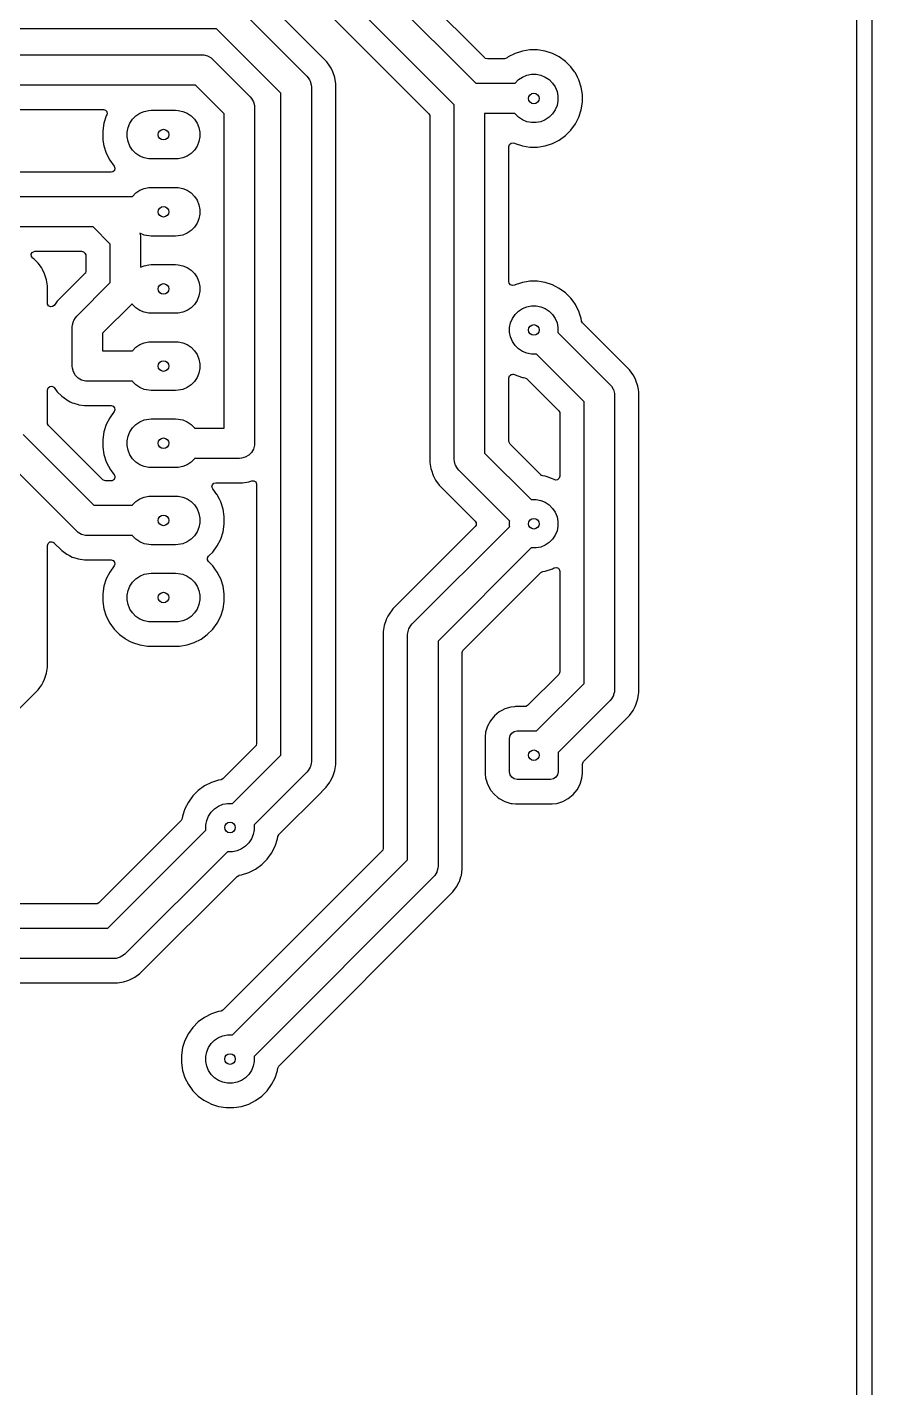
# Model space of a CAD drawing. Extents: x 20 to 124, y -124 to -20.
# Drawn here: x 96.2 to 124, y -88.62 to -43.83 of the extents above; entities that cross this region are included whole.
import ezdxf

# ---------------------------------------------------------------- set-up
doc = ezdxf.new("R2010")
doc.units = 0
doc.layers.add('BLACK', color=7, linetype='CONTINUOUS')
doc.layers.add('WHITE', color=7, linetype='CONTINUOUS')

msp = doc.modelspace()

# ---------------------------------------------------------------- linework, layer by layer
at = {"layer": 'BLACK', "linetype": 'CONTINUOUS'}
for p, q in [((123.4995, -20.6245), (123.4995, -123.3755)), ((111.258665, -44.840681), (100.466921, -34.048936)), ((99.973253, -34.687347), (110.963407, -45.6775)), ((110.2563, -46.384606), (99.412594, -35.5409)), ((99.117334, -36.377719), (109.419481, -46.679865)), ((105.897192, -44.802708), (103.484821, -42.390336)), ((102.991153, -43.028747), (105.406653, -45.444247)), ((102.430494, -43.8823), (80.475, -43.8823)), ((104.5531, -46.004906), (102.430494, -43.8823)), ((88.4337, -44.7388), (101.9461, -44.7388)), ((101.9461, -44.7388), (102.011348, -44.743077)), ((102.011348, -44.743077), (102.011363, -44.743077)), ((102.011363, -44.743077), (102.137442, -44.77686)), ((102.137442, -44.77686), (102.250481, -44.842123)), ((112.260616, -44.69426), (112.036154, -44.80863)), ((112.500214, -44.61641), (112.260616, -44.69426)), ((112.624626, -44.596705), (112.500214, -44.61641)), ((112.749038, -44.577), (112.624626, -44.596705)), ((113.000962, -44.577), (112.749038, -44.577)), ((113.249785, -44.61641), (113.000962, -44.577)), ((113.489383, -44.69426), (113.249785, -44.61641)), ((113.643747, -44.772913), (113.489383, -44.69426)), ((113.713845, -44.80863), (113.643747, -44.772913)), ((102.250481, -44.842123), (102.250496, -44.842138)), ((102.250496, -44.842138), (102.299653, -44.885247)), ((102.299653, -44.885247), (103.540253, -46.125846)), ((105.897223, -44.802737), (105.897192, -44.802708)), ((106.045062, -44.950576), (105.897223, -44.802737)), ((106.045063, -44.950578), (106.045062, -44.950576)), ((106.045066, -44.950581), (106.045063, -44.950578)), ((106.06426, -44.977), (106.045066, -44.950581)), ((106.165387, -45.116189), (106.06426, -44.977)), ((106.20072, -45.185534), (106.165387, -45.116189)), ((106.258321, -45.298583), (106.20072, -45.185534)), ((111.279307, -44.857315), (111.258665, -44.840681)), ((111.346346, -44.877), (111.279307, -44.857315)), ((111.901762, -44.877), (111.346346, -44.877)), ((111.908842, -44.876798), (111.901762, -44.877)), ((111.974646, -44.853318), (111.908842, -44.876798)), ((111.997801, -44.836495), (111.974646, -44.853318)), ((112.036154, -44.80863), (111.997801, -44.836495)), ((113.713847, -44.808631), (113.713845, -44.80863)), ((113.713848, -44.808632), (113.713847, -44.808631)), ((113.917649, -44.956701), (113.713848, -44.808632)), ((113.917654, -44.956705), (113.917649, -44.956701)), ((114.095794, -45.134845), (113.917654, -44.956705)), ((114.095798, -45.13485), (114.095794, -45.134845)), ((114.214755, -45.298581), (114.095798, -45.13485)), ((105.406653, -45.444247), (105.449761, -45.493403)), ((105.449761, -45.493403), (105.449777, -45.493419)), ((105.449777, -45.493419), (105.490019, -45.563121)), ((105.490019, -45.563121), (105.51504, -45.606458)), ((105.51504, -45.606458), (105.548823, -45.732537)), ((106.321576, -45.493261), (106.258321, -45.298583)), ((106.321576, -45.493262), (106.321576, -45.493261)), ((106.321577, -45.493266), (106.321576, -45.493262)), ((106.3536, -45.695448), (106.321577, -45.493266)), ((110.963407, -45.6775), (112.251571, -45.6775)), ((112.251571, -45.6775), (112.256592, -45.669985)), ((112.256592, -45.669985), (112.367485, -45.559092)), ((112.367485, -45.559092), (112.497883, -45.471963)), ((112.497883, -45.471963), (112.642772, -45.411948)), ((112.642772, -45.411948), (112.796586, -45.381352)), ((112.796586, -45.381352), (112.953414, -45.381352)), ((112.953414, -45.381352), (113.107228, -45.411948)), ((113.107228, -45.411948), (113.252117, -45.471963)), ((113.252117, -45.471963), (113.382515, -45.559092)), ((113.382515, -45.559092), (113.493408, -45.669985)), ((113.493408, -45.669985), (113.580537, -45.800383)), ((114.24387, -45.338655), (114.214755, -45.298581)), ((114.316747, -45.481684), (114.24387, -45.338655)), ((114.358239, -45.563116), (114.316747, -45.481684)), ((114.358239, -45.563118), (114.358239, -45.563116)), ((114.358241, -45.563121), (114.358239, -45.563118)), ((114.43609, -45.802715), (114.358241, -45.563121)), ((101.738994, -45.7388), (88.640807, -45.7388)), ((102.6867, -46.686506), (101.738994, -45.7388)), ((103.540253, -46.125846), (103.583368, -46.17501)), ((104.5531, -67.792293), (104.5531, -46.004906)), ((105.548823, -45.732537), (105.548823, -45.732552)), ((105.548823, -45.732552), (105.5531, -45.7978)), ((105.5531, -45.7978), (105.5531, -67.9994)), ((106.3536, -67.897048), (106.3536, -45.695448)), ((113.580537, -45.800383), (113.640552, -45.945272)), ((113.640552, -45.945272), (113.671148, -46.099086)), ((113.671148, -46.099086), (113.671148, -46.255914)), ((114.4755, -46.051538), (114.43609, -45.802715)), ((114.4755, -46.303462), (114.4755, -46.051538)), ((95.179995, -46.5393), (98.708356, -46.5393)), ((98.708356, -46.5393), (98.775395, -46.558985)), ((98.775395, -46.558985), (98.82115, -46.611789)), ((100.052772, -46.601948), (100.206586, -46.571352)), ((100.206586, -46.571352), (100.285, -46.5675)), ((100.285, -46.5675), (101.085, -46.5675)), ((101.085, -46.5675), (101.163414, -46.571352)), ((101.163414, -46.571352), (101.317228, -46.601948)), ((103.583368, -46.17501), (103.583377, -46.175019)), ((103.583377, -46.175019), (103.64864, -46.288058)), ((103.64864, -46.288058), (103.682423, -46.414137)), ((103.682423, -46.414137), (103.682423, -46.414152)), ((103.682423, -46.414152), (103.6867, -46.4794)), ((103.6867, -46.4794), (103.6867, -57.5275)), ((110.2563, -58.0588), (110.2563, -46.384606)), ((113.580537, -46.554617), (113.493408, -46.685015)), ((113.640552, -46.409728), (113.580537, -46.554617)), ((113.671148, -46.255914), (113.640552, -46.409728)), ((114.358241, -46.791879), (114.43609, -46.552285)), ((114.43609, -46.552285), (114.4755, -46.303462)), ((98.72391, -46.992715), (98.6845, -47.241538)), ((98.801761, -46.753113), (98.72391, -46.992714)), ((98.72391, -46.992714), (98.72391, -46.992715)), ((98.818841, -46.719594), (98.801761, -46.753113)), ((98.831094, -46.680947), (98.818841, -46.719594)), ((98.82115, -46.611789), (98.831094, -46.680947)), ((99.519448, -47.135272), (99.579463, -46.990383)), ((99.579463, -46.990383), (99.666592, -46.859985)), ((99.666592, -46.859985), (99.777485, -46.749092)), ((99.777485, -46.749092), (99.907883, -46.661963)), ((99.907883, -46.661963), (100.052772, -46.601948)), ((101.317228, -46.601948), (101.462117, -46.661963)), ((101.462117, -46.661963), (101.592515, -46.749092)), ((101.592515, -46.749092), (101.703408, -46.859985)), ((101.703408, -46.859985), (101.790537, -46.990383)), ((101.790537, -46.990383), (101.850552, -47.135272)), ((102.6867, -57.0275), (102.6867, -46.686506)), ((109.419481, -46.679865), (109.452966, -46.741188)), ((109.452966, -46.741188), (109.4558, -46.767546)), ((109.4558, -46.767546), (109.4558, -57.956448)), ((112.251571, -46.6775), (111.2563, -46.6775)), ((111.2563, -46.6775), (111.2563, -57.851693)), ((112.256592, -46.685015), (112.251571, -46.6775)), ((112.367485, -46.795908), (112.256592, -46.685015)), ((112.497883, -46.883037), (112.367485, -46.795908)), ((112.642772, -46.943052), (112.497883, -46.883037)), ((112.796586, -46.973648), (112.642772, -46.943052)), ((112.953414, -46.973648), (112.796586, -46.973648)), ((113.107228, -46.943052), (112.953414, -46.973648)), ((113.252117, -46.883037), (113.107228, -46.943052)), ((113.382515, -46.795908), (113.252117, -46.883037)), ((113.493408, -46.685015), (113.382515, -46.795908)), ((114.095793, -47.220156), (114.24387, -47.016345)), ((114.24387, -47.016345), (114.358241, -46.791879)), ((98.6845, -47.241538), (98.6845, -47.493462)), ((99.488852, -47.289086), (99.519448, -47.135272)), ((99.488852, -47.445914), (99.488852, -47.289086)), ((99.519448, -47.599728), (99.488852, -47.445914)), ((101.850552, -47.135272), (101.881148, -47.289086)), ((101.881148, -47.445914), (101.850552, -47.599728)), ((101.881148, -47.289086), (101.881148, -47.445914)), ((113.713845, -47.54637), (113.917656, -47.398293)), ((113.917656, -47.398293), (114.095793, -47.220156)), ((98.6845, -47.493462), (98.69288, -47.54637)), ((98.69288, -47.54637), (98.72391, -47.742285)), ((98.72391, -47.742285), (98.80176, -47.981883)), ((99.579463, -47.744617), (99.519448, -47.599728)), ((99.666592, -47.875015), (99.579463, -47.744617)), ((99.777485, -47.985908), (99.666592, -47.875015)), ((101.703408, -47.875015), (101.592515, -47.985908)), ((101.790537, -47.744617), (101.703408, -47.875015)), ((101.850552, -47.599728), (101.790537, -47.744617)), ((112.0568, -47.759239), (112.076485, -47.6922)), ((112.0568, -52.21576), (112.0568, -47.759239)), ((112.076485, -47.6922), (112.129289, -47.646445)), ((112.129289, -47.646445), (112.198447, -47.636501)), ((112.198447, -47.636501), (112.237095, -47.648754)), ((112.237095, -47.648754), (112.260616, -47.660739)), ((112.260616, -47.660739), (112.260618, -47.660739)), ((112.260618, -47.660739), (112.260621, -47.660741)), ((112.260621, -47.660741), (112.500215, -47.73859)), ((112.500215, -47.73859), (112.749038, -47.778)), ((112.749038, -47.778), (112.749039, -47.778)), ((112.749039, -47.778), (113.000961, -47.778)), ((113.000961, -47.778), (113.000962, -47.778)), ((113.000962, -47.778), (113.249785, -47.73859)), ((113.249785, -47.73859), (113.489379, -47.660741)), ((113.489379, -47.660741), (113.713845, -47.54637)), ((98.80176, -47.981883), (98.916132, -48.206348)), ((98.916132, -48.206348), (99.064176, -48.410115)), ((99.907883, -48.073037), (99.777485, -47.985908)), ((100.052772, -48.133052), (99.907883, -48.073037)), ((100.206586, -48.163648), (100.052772, -48.133052)), ((100.285, -48.1675), (100.206586, -48.163648)), ((101.085, -48.1675), (100.285, -48.1675)), ((101.163414, -48.163648), (101.085, -48.1675)), ((101.317228, -48.133052), (101.163414, -48.163648)), ((101.462117, -48.073037), (101.317228, -48.133052)), ((101.592515, -47.985908), (101.462117, -48.073037)), ((98.963858, -48.607), (95.044486, -48.607)), ((99.021724, -48.59267), (98.963858, -48.607)), ((99.07183, -48.543975), (99.021724, -48.59267)), ((99.064176, -48.410115), (99.087656, -48.475921)), ((99.087656, -48.475921), (99.07183, -48.543975)), ((99.777485, -49.289092), (99.907883, -49.201963)), ((99.907883, -49.201963), (100.052772, -49.141948)), ((100.052772, -49.141948), (100.206586, -49.111352)), ((100.206586, -49.111352), (100.285, -49.1075)), ((100.285, -49.1075), (101.085, -49.1075)), ((101.085, -49.1075), (101.163414, -49.111352)), ((101.163414, -49.111352), (101.317228, -49.141948)), ((101.317228, -49.141948), (101.462117, -49.201963)), ((101.462117, -49.201963), (101.592515, -49.289092)), ((94.088429, -49.4075), (99.661571, -49.4075)), ((99.661571, -49.4075), (99.666592, -49.399985)), ((99.666592, -49.399985), (99.777485, -49.289092)), ((101.592515, -49.289092), (101.703408, -49.399985)), ((101.703408, -49.399985), (101.790537, -49.530383)), ((101.790537, -49.530383), (101.850552, -49.675272)), ((101.850552, -49.675272), (101.881148, -49.829086)), ((101.850552, -50.139728), (101.790537, -50.284617)), ((101.881148, -49.985914), (101.850552, -50.139728)), ((101.881148, -49.829086), (101.881148, -49.985914)), ((98.368794, -50.4075), (94.088429, -50.4075)), ((98.9342, -50.972906), (98.368794, -50.4075)), ((101.592515, -50.525908), (101.462117, -50.613037)), ((101.703408, -50.415015), (101.592515, -50.525908)), ((101.790537, -50.284617), (101.703408, -50.415015)), ((98.9342, -52.240393), (98.9342, -50.972906)), ((99.907883, -50.613037), (99.90617, -50.611892)), ((99.90617, -50.611892), (99.929923, -50.700537)), ((100.052772, -50.673052), (99.907883, -50.613037)), ((99.929923, -50.700537), (99.929923, -50.700552)), ((99.929923, -50.700552), (99.9342, -50.7658)), ((99.9342, -50.7658), (99.9342, -51.731062)), ((100.206586, -50.703648), (100.052772, -50.673052)), ((100.285, -50.7075), (100.206586, -50.703648)), ((101.085, -50.7075), (100.285, -50.7075)), ((101.163414, -50.703648), (101.085, -50.7075)), ((101.317228, -50.673052), (101.163414, -50.703648)), ((101.462117, -50.613037), (101.317228, -50.673052)), ((96.333321, -51.307375), (96.365926, -51.24558)), ((96.3393, -51.376989), (96.333321, -51.307375)), ((96.381966, -51.432318), (96.3393, -51.376989)), ((96.365926, -51.24558), (96.426765, -51.211223)), ((96.413913, -51.455528), (96.381966, -51.432318)), ((96.558671, -51.600286), (96.413913, -51.455528)), ((96.426765, -51.211223), (96.454851, -51.208)), ((96.454851, -51.208), (97.985853, -51.208)), ((97.985853, -51.208), (98.052892, -51.227685)), ((98.052892, -51.227685), (98.073534, -51.244319)), ((98.073534, -51.244319), (98.097381, -51.268166)), ((98.097381, -51.268166), (98.130866, -51.329489)), ((98.130866, -51.329489), (98.1337, -51.355847)), ((98.1337, -51.355847), (98.1337, -51.857453)), ((96.665362, -51.747136), (96.558671, -51.600286)), ((96.678987, -51.76589), (96.665362, -51.747136)), ((96.701383, -51.809845), (96.678987, -51.76589)), ((96.771918, -51.948276), (96.701383, -51.809845)), ((96.835177, -52.142965), (96.771918, -51.948276)), ((98.097381, -51.945134), (97.191336, -52.851178)), ((98.114015, -51.924492), (98.097381, -51.945134)), ((98.1337, -51.857453), (98.114015, -51.924492)), ((99.9342, -51.731062), (100.052772, -51.681948)), ((100.052772, -51.681948), (100.206586, -51.651352)), ((100.206586, -51.651352), (100.285, -51.6475)), ((100.285, -51.6475), (101.085, -51.6475)), ((101.085, -51.6475), (101.163414, -51.651352)), ((101.163414, -51.651352), (101.317228, -51.681948)), ((101.317228, -51.681948), (101.462117, -51.741963)), ((101.462117, -51.741963), (101.592515, -51.829092)), ((101.592515, -51.829092), (101.703408, -51.939985)), ((101.703408, -51.939985), (101.790537, -52.070383)), ((96.8672, -52.345148), (96.835177, -52.142965)), ((96.8672, -52.91568), (96.8672, -52.345148)), ((97.829747, -53.344847), (98.9342, -52.240393)), ((101.790537, -52.070383), (101.850552, -52.215272)), ((101.850552, -52.215272), (101.881148, -52.369086)), ((101.881148, -52.369086), (101.881148, -52.525914)), ((112.063427, -52.255755), (112.0568, -52.21576)), ((112.103683, -52.312863), (112.063427, -52.255755)), ((112.168422, -52.339141), (112.103683, -52.312863)), ((112.237092, -52.326246), (112.168422, -52.339141)), ((112.260613, -52.314262), (112.237092, -52.326246)), ((112.260618, -52.31426), (112.260613, -52.314262)), ((112.260621, -52.314259), (112.260618, -52.31426)), ((112.440677, -52.255755), (112.260621, -52.314259)), ((112.500214, -52.23641), (112.440677, -52.255755)), ((112.630593, -52.21576), (112.500214, -52.23641)), ((112.749038, -52.197), (112.630593, -52.21576)), ((113.000962, -52.197), (112.749038, -52.197)), ((113.119407, -52.21576), (113.000962, -52.197)), ((113.249785, -52.23641), (113.119407, -52.21576)), ((113.489383, -52.31426), (113.249785, -52.23641)), ((113.593961, -52.367546), (113.489383, -52.31426)), ((113.713845, -52.42863), (113.593961, -52.367546)), ((101.790537, -52.824617), (101.703408, -52.955015)), ((101.850552, -52.679728), (101.790537, -52.824617)), ((101.881148, -52.525914), (101.850552, -52.679728)), ((113.713847, -52.428631), (113.713845, -52.42863)), ((113.713848, -52.428632), (113.713847, -52.428631)), ((113.917649, -52.576701), (113.713848, -52.428632)), ((113.917654, -52.576705), (113.917649, -52.576701)), ((114.095794, -52.754845), (113.917654, -52.576705)), ((114.095798, -52.75485), (114.095794, -52.754845)), ((114.165786, -52.851181), (114.095798, -52.75485)), ((96.870422, -52.943765), (96.8672, -52.91568)), ((96.904779, -53.004604), (96.870422, -52.943765)), ((96.966574, -53.03721), (96.904779, -53.004604)), ((97.036188, -53.031231), (96.966574, -53.03721)), ((97.091518, -52.988566), (97.036188, -53.031231)), ((97.144473, -52.91568), (97.091518, -52.988566)), ((97.191334, -52.851181), (97.144473, -52.91568)), ((97.191336, -52.851179), (97.191334, -52.851181)), ((97.191336, -52.851178), (97.191336, -52.851179)), ((99.641307, -52.9475), (98.6833, -53.905506)), ((99.661571, -52.9475), (99.641307, -52.9475)), ((99.666592, -52.955015), (99.661571, -52.9475)), ((99.777485, -53.065908), (99.666592, -52.955015)), ((99.907883, -53.153037), (99.777485, -53.065908)), ((100.052772, -53.213052), (99.907883, -53.153037)), ((100.206586, -53.243648), (100.052772, -53.213052)), ((100.285, -53.2475), (100.206586, -53.243648)), ((101.085, -53.2475), (100.285, -53.2475)), ((101.163414, -53.243648), (101.085, -53.2475)), ((101.317228, -53.213052), (101.163414, -53.243648)), ((101.462117, -53.153037), (101.317228, -53.213052)), ((101.592515, -53.065908), (101.462117, -53.153037)), ((101.703408, -52.955015), (101.592515, -53.065908)), ((112.169463, -53.420383), (112.256592, -53.289985)), ((112.256592, -53.289985), (112.367485, -53.179092)), ((112.367485, -53.179092), (112.497883, -53.091963)), ((112.497883, -53.091963), (112.642772, -53.031948)), ((112.642772, -53.031948), (112.796586, -53.001352)), ((112.796586, -53.001352), (112.953414, -53.001352)), ((112.953414, -53.001352), (113.107228, -53.031948)), ((113.107228, -53.031948), (113.252117, -53.091963)), ((113.252117, -53.091963), (113.382515, -53.179092)), ((113.382515, -53.179092), (113.493408, -53.289985)), ((113.493408, -53.289985), (113.580537, -53.420383)), ((114.24387, -52.958655), (114.165786, -52.851181)), ((114.296465, -53.061879), (114.24387, -52.958655)), ((114.358239, -53.183116), (114.296465, -53.061879)), ((114.358239, -53.183118), (114.358239, -53.183116)), ((114.358241, -53.183121), (114.358239, -53.183118)), ((114.394432, -53.294506), (114.358241, -53.183121)), ((114.43609, -53.422714), (114.394432, -53.294506)), ((97.6833, -53.6984), (97.687577, -53.633152)), ((97.6833, -54.9875), (97.6833, -53.6984)), ((97.687577, -53.633137), (97.72136, -53.507058)), ((97.687577, -53.633152), (97.687577, -53.633137)), ((97.72136, -53.507058), (97.734185, -53.484845)), ((97.734185, -53.484845), (97.786623, -53.394019)), ((97.786623, -53.394019), (97.786638, -53.394003)), ((97.786638, -53.394003), (97.829747, -53.344847)), ((112.078852, -53.719086), (112.109448, -53.565272)), ((112.078852, -53.875914), (112.078852, -53.719086)), ((112.109448, -53.565272), (112.169463, -53.420383)), ((113.580537, -53.420383), (113.640552, -53.565272)), ((113.640552, -53.565272), (113.671148, -53.719086)), ((113.671148, -53.719086), (113.671148, -53.875914)), ((114.447983, -53.497806), (114.43609, -53.422714)), ((114.44929, -53.504767), (114.447983, -53.497806)), ((114.482775, -53.56609), (114.44929, -53.504767)), ((116.023166, -55.106481), (114.482775, -53.56609)), ((98.6833, -53.905506), (98.6833, -54.4875)), ((100.052772, -54.221948), (100.206586, -54.191352)), ((100.206586, -54.191352), (100.285, -54.1875)), ((100.285, -54.1875), (101.085, -54.1875)), ((101.085, -54.1875), (101.163414, -54.191352)), ((101.163414, -54.191352), (101.317228, -54.221948)), ((112.109448, -54.029728), (112.078852, -53.875914)), ((112.169463, -54.174617), (112.109448, -54.029728)), ((112.256592, -54.305015), (112.169463, -54.174617)), ((113.671148, -53.875914), (113.669384, -53.884778)), ((113.669384, -53.884778), (115.384753, -55.600146)), ((98.6833, -54.4875), (99.661571, -54.4875)), ((99.661571, -54.4875), (99.666592, -54.479985)), ((99.666592, -54.479985), (99.777485, -54.369092)), ((99.777485, -54.369092), (99.907883, -54.281963)), ((99.907883, -54.281963), (100.052772, -54.221948)), ((101.317228, -54.221948), (101.462117, -54.281963)), ((101.462117, -54.281963), (101.592515, -54.369092)), ((101.592515, -54.369092), (101.703408, -54.479985)), ((101.703408, -54.479985), (101.790537, -54.610383)), ((101.790537, -54.610383), (101.850552, -54.755272)), ((112.367485, -54.415908), (112.256592, -54.305015)), ((112.497883, -54.503037), (112.367485, -54.415908)), ((112.642772, -54.563052), (112.497883, -54.503037)), ((112.796586, -54.593648), (112.642772, -54.563052)), ((112.953414, -54.593648), (112.796586, -54.593648)), ((112.962278, -54.591884), (112.953414, -54.593648)), ((114.5312, -56.160806), (112.962278, -54.591884)), ((97.687578, -55.052763), (97.6833, -54.9875)), ((97.72136, -55.178842), (97.687578, -55.052763)), ((101.850552, -54.755272), (101.881148, -54.909086)), ((101.881148, -55.065914), (101.850552, -55.219728)), ((101.881148, -54.909086), (101.881148, -55.065914)), ((97.786623, -55.291881), (97.72136, -55.178842)), ((97.878919, -55.384177), (97.786623, -55.291881)), ((97.991958, -55.44944), (97.878919, -55.384177)), ((98.118037, -55.483222), (97.991958, -55.44944)), ((98.1833, -55.4875), (98.118037, -55.483222)), ((99.661571, -55.4875), (98.1833, -55.4875)), ((99.666592, -55.495015), (99.661571, -55.4875)), ((99.777485, -55.605908), (99.666592, -55.495015)), ((101.703408, -55.495015), (101.592515, -55.605908)), ((101.790537, -55.364617), (101.703408, -55.495015)), ((101.850552, -55.219728), (101.790537, -55.364617)), ((112.0568, -55.379239), (112.057575, -55.376598)), ((112.0568, -57.468753), (112.0568, -55.379239)), ((112.056914, -55.373928), (112.067363, -55.343262)), ((112.057575, -55.376598), (112.056914, -55.373928)), ((112.067363, -55.343262), (112.076485, -55.3122)), ((112.076485, -55.3122), (112.078562, -55.310399)), ((112.078562, -55.310399), (112.079451, -55.307793)), ((112.079451, -55.307793), (112.104827, -55.287641)), ((112.104827, -55.287641), (112.129289, -55.266445)), ((112.129289, -55.266445), (112.132011, -55.266053)), ((112.132011, -55.266053), (112.134167, -55.264342)), ((112.134167, -55.264342), (112.166387, -55.26111)), ((112.166387, -55.26111), (112.198447, -55.256501)), ((112.198447, -55.256501), (112.201788, -55.25756)), ((112.201788, -55.25756), (112.203688, -55.25737)), ((112.203688, -55.25737), (112.237095, -55.268754)), ((112.237095, -55.268754), (112.260616, -55.280739)), ((112.260616, -55.280739), (112.260618, -55.280739)), ((112.260618, -55.280739), (112.260621, -55.280741)), ((112.260621, -55.280741), (112.349357, -55.309573)), ((112.349357, -55.309573), (112.500214, -55.35859)), ((112.500214, -55.35859), (112.539439, -55.364802)), ((112.539439, -55.364802), (112.575306, -55.370483)), ((112.575306, -55.370483), (112.638441, -55.400412)), ((112.638441, -55.400412), (112.64359, -55.405275)), ((112.64359, -55.405275), (113.694381, -56.456066)), ((116.139386, -55.266445), (116.023166, -55.106481)), ((116.143486, -55.272088), (116.139386, -55.266445)), ((116.162586, -55.309573), (116.143486, -55.272088)), ((116.236865, -55.455354), (116.162586, -55.309573)), ((116.237927, -55.45912), (116.236865, -55.455354)), ((116.299677, -55.649165), (116.237927, -55.45912)), ((96.8672, -55.770219), (96.886885, -55.70318)), ((96.8672, -56.860853), (96.8672, -55.770219)), ((96.886885, -55.70318), (96.939689, -55.657425)), ((96.939689, -55.657425), (97.008847, -55.647481)), ((97.008847, -55.647481), (97.072403, -55.676506)), ((97.072403, -55.676506), (97.091518, -55.697334)), ((97.091518, -55.697334), (97.191328, -55.834713)), ((97.191328, -55.834713), (97.336086, -55.979471)), ((97.336086, -55.979471), (97.491049, -56.092056)), ((99.907883, -55.693037), (99.777485, -55.605908)), ((100.052772, -55.753052), (99.907883, -55.693037)), ((100.206586, -55.783648), (100.052772, -55.753052)), ((100.285, -55.7875), (100.206586, -55.783648)), ((101.085, -55.7875), (100.285, -55.7875)), ((101.163414, -55.783648), (101.085, -55.7875)), ((101.317228, -55.753052), (101.163414, -55.783648)), ((101.462117, -55.693037), (101.317228, -55.753052)), ((101.592515, -55.605908), (101.462117, -55.693037)), ((115.384753, -55.600146), (115.427868, -55.64931)), ((115.427868, -55.64931), (115.427877, -55.649319)), ((115.427877, -55.649319), (115.48502, -55.748294)), ((115.48502, -55.748294), (115.49314, -55.762358)), ((115.49314, -55.762358), (115.526923, -55.888437)), ((115.526923, -55.888437), (115.526923, -55.888452)), ((115.526923, -55.888452), (115.5312, -55.9537)), ((115.5312, -55.9537), (115.5312, -65.6413)), ((116.299677, -55.649168), (116.299677, -55.649165)), ((116.316415, -55.754844), (116.299677, -55.649168)), ((116.3317, -55.851348), (116.316415, -55.754844)), ((116.3317, -65.743657), (116.3317, -55.851348)), ((97.491049, -56.092056), (97.50169, -56.099787)), ((97.50169, -56.099787), (97.617907, -56.159003)), ((97.617907, -56.159003), (97.684076, -56.192718)), ((97.684076, -56.192718), (97.684078, -56.192718)), ((97.684078, -56.192718), (97.684081, -56.19272)), ((97.684081, -56.19272), (97.73201, -56.208293)), ((97.73201, -56.208293), (97.878765, -56.255977)), ((97.878765, -56.255977), (97.897997, -56.259023)), ((97.897997, -56.259023), (98.080948, -56.288)), ((98.080948, -56.288), (98.963858, -56.288)), ((98.963858, -56.288), (99.030897, -56.307685)), ((99.030897, -56.307685), (99.076652, -56.360489)), ((99.086596, -56.429647), (99.064176, -56.484885)), ((99.076652, -56.360489), (99.086596, -56.429647)), ((114.5312, -65.434193), (114.5312, -56.160806)), ((96.870034, -56.887211), (96.8672, -56.860853)), ((98.916132, -56.688651), (98.80176, -56.913116)), ((99.064176, -56.484885), (98.916132, -56.688651)), ((99.777485, -56.909092), (99.907883, -56.821963)), ((99.907883, -56.821963), (100.052772, -56.761948)), ((100.052772, -56.761948), (100.206586, -56.731352)), ((100.206586, -56.731352), (100.285, -56.7275)), ((100.285, -56.7275), (101.085, -56.7275)), ((101.085, -56.7275), (101.163414, -56.731352)), ((101.163414, -56.731352), (101.317228, -56.761948)), ((101.317228, -56.761948), (101.462117, -56.821963)), ((101.462117, -56.821963), (101.592515, -56.909092)), ((113.694381, -56.456066), (113.727866, -56.517389)), ((113.727866, -56.517389), (113.7307, -56.543747)), ((113.7307, -56.543747), (113.7307, -58.614868)), ((96.0667, -57.243793), (98.390407, -59.5675)), ((96.903519, -56.948534), (96.870034, -56.887211)), ((98.685666, -58.730681), (96.903519, -56.948534)), ((98.72391, -57.152714), (98.6845, -57.401538)), ((98.80176, -56.913116), (98.72391, -57.152714)), ((99.488852, -57.449086), (99.519448, -57.295272)), ((99.519448, -57.295272), (99.579463, -57.150383)), ((99.579463, -57.150383), (99.666592, -57.019985)), ((99.666592, -57.019985), (99.777485, -56.909092)), ((101.592515, -56.909092), (101.703408, -57.019985)), ((101.703408, -57.019985), (101.708429, -57.0275)), ((101.708429, -57.0275), (102.6867, -57.0275)), ((98.6845, -57.401538), (98.6845, -57.653461)), ((98.6845, -57.653461), (98.72391, -57.902285)), ((99.488852, -57.605914), (99.488852, -57.449086)), ((99.519448, -57.759728), (99.488852, -57.605914)), ((99.579463, -57.904617), (99.519448, -57.759728)), ((103.64864, -57.718842), (103.583377, -57.831881)), ((103.682422, -57.592763), (103.64864, -57.718842)), ((103.6867, -57.5275), (103.682422, -57.592763)), ((112.059634, -57.495111), (112.0568, -57.468753)), ((112.093119, -57.556434), (112.059634, -57.495111)), ((113.106408, -58.569723), (112.093119, -57.556434)), ((97.829746, -60.421053), (95.213147, -57.804453)), ((98.72391, -57.902285), (98.80176, -58.141883)), ((98.80176, -58.141883), (98.872512, -58.280739)), ((99.666592, -58.035015), (99.579463, -57.904617)), ((99.777485, -58.145908), (99.666592, -58.035015)), ((99.907883, -58.233037), (99.777485, -58.145908)), ((101.592515, -58.145908), (101.462117, -58.233037)), ((101.703408, -58.035015), (101.592515, -58.145908)), ((101.708429, -58.0275), (101.703408, -58.035015)), ((103.1867, -58.0275), (101.708429, -58.0275)), ((103.251963, -58.023222), (103.1867, -58.0275)), ((103.378042, -57.98944), (103.251963, -58.023222)), ((103.491081, -57.924177), (103.378042, -57.98944)), ((103.583377, -57.831881), (103.491081, -57.924177)), ((109.4558, -57.956448), (109.4558, -58.161152)), ((109.4558, -58.161152), (109.465463, -58.222164)), ((109.465463, -58.222164), (109.487822, -58.363331)), ((110.260577, -58.124047), (110.2563, -58.0588)), ((110.260577, -58.124063), (110.260577, -58.124047)), ((110.286863, -58.222164), (110.260577, -58.124063)), ((110.29436, -58.250142), (110.286863, -58.222164)), ((111.2563, -57.851693), (112.787721, -59.383115)), ((98.872512, -58.280739), (98.914596, -58.363335)), ((98.914596, -58.363335), (98.916132, -58.366348)), ((98.916132, -58.366348), (99.064176, -58.570115)), ((99.064176, -58.570115), (99.068407, -58.581974)), ((99.068407, -58.581974), (99.076652, -58.591489)), ((99.076652, -58.591489), (99.079925, -58.614255)), ((99.086596, -58.660647), (99.077039, -58.681572)), ((99.079925, -58.614255), (99.087656, -58.635921)), ((99.087656, -58.635921), (99.084804, -58.648184)), ((99.084804, -58.648184), (99.086596, -58.660647)), ((100.052772, -58.293052), (99.907883, -58.233037)), ((100.206586, -58.323648), (100.052772, -58.293052)), ((100.285, -58.3275), (100.206586, -58.323648)), ((101.085, -58.3275), (100.285, -58.3275)), ((101.163414, -58.323648), (101.085, -58.3275)), ((101.317228, -58.293052), (101.163414, -58.323648)), ((101.462117, -58.233037), (101.317228, -58.293052)), ((109.487822, -58.363331), (109.487822, -58.363332)), ((109.487822, -58.363332), (109.513071, -58.441041)), ((109.513071, -58.441041), (109.513077, -58.441059)), ((109.513077, -58.441059), (109.51377, -58.44319)), ((109.51377, -58.44319), (109.55108, -58.558019)), ((109.55108, -58.558019), (109.56445, -58.584259)), ((109.56445, -58.584259), (109.567855, -58.590942)), ((109.567855, -58.590942), (109.567856, -58.590944)), ((109.567856, -58.590944), (109.620498, -58.69426)), ((110.359623, -58.363181), (110.29436, -58.250142)), ((110.359638, -58.363196), (110.359623, -58.363181)), ((110.402747, -58.412353), (110.359638, -58.363196)), ((112.080615, -60.090221), (110.402747, -58.412353)), ((113.111555, -58.574585), (113.106408, -58.569723)), ((113.174689, -58.604515), (113.111555, -58.574585)), ((113.249783, -58.616409), (113.174689, -58.604515)), ((113.309834, -58.635921), (113.249783, -58.616409)), ((113.489379, -58.694259), (113.309834, -58.635921)), ((113.7307, -58.614868), (113.711015, -58.681907)), ((98.706308, -58.747315), (98.685666, -58.730681)), ((98.773347, -58.767), (98.706308, -58.747315)), ((98.963858, -58.767), (98.773347, -58.767)), ((98.998793, -58.761977), (98.963858, -58.767)), ((99.007978, -58.756073), (98.998793, -58.761977)), ((99.021724, -58.75267), (99.007978, -58.756073)), ((99.038218, -58.736639), (99.021724, -58.75267)), ((99.057571, -58.724203), (99.038218, -58.736639)), ((99.062801, -58.712748), (99.057571, -58.724203)), ((99.07183, -58.703975), (99.062801, -58.712748)), ((99.077039, -58.681572), (99.07183, -58.703975)), ((102.282344, -58.959079), (102.29817, -58.891025)), ((102.305824, -59.024885), (102.282344, -58.959079)), ((102.29817, -58.891025), (102.348276, -58.84233)), ((102.443227, -59.214006), (102.305824, -59.024885)), ((102.348276, -58.84233), (102.406142, -58.828)), ((102.406142, -58.828), (103.289051, -58.828)), ((103.289051, -58.828), (103.289052, -58.828)), ((103.289052, -58.828), (103.491234, -58.795977)), ((103.491234, -58.795977), (103.590283, -58.763793)), ((103.590283, -58.763793), (103.660122, -58.761799)), ((103.660122, -58.761799), (103.719955, -58.797879)), ((103.719955, -58.797879), (103.750784, -58.860579)), ((103.750784, -58.860579), (103.7526, -58.881725)), ((103.7526, -58.881725), (103.7526, -67.409352)), ((109.620498, -58.69426), (109.644013, -58.740411)), ((109.644013, -58.740411), (109.764334, -58.906019)), ((109.764334, -58.906019), (109.764336, -58.906021)), ((109.764336, -58.906021), (110.948134, -60.089819)), ((113.48938, -58.694259), (113.489379, -58.694259)), ((113.489381, -58.69426), (113.48938, -58.694259)), ((113.550405, -58.725353), (113.489381, -58.69426)), ((113.589053, -58.737606), (113.550405, -58.725353)), ((113.658211, -58.727662), (113.589053, -58.737606)), ((113.711015, -58.681907), (113.658211, -58.727662)), ((99.661571, -59.5675), (99.666592, -59.559985)), ((99.666592, -59.559985), (99.777485, -59.449092)), ((99.777485, -59.449092), (99.907883, -59.361963)), ((99.907883, -59.361963), (100.052772, -59.301948)), ((100.052772, -59.301948), (100.206586, -59.271352)), ((100.206586, -59.271352), (100.285, -59.2675)), ((100.285, -59.2675), (101.085, -59.2675)), ((101.085, -59.2675), (101.163414, -59.271352)), ((101.163414, -59.271352), (101.317228, -59.301948)), ((101.317228, -59.301948), (101.462117, -59.361963)), ((101.462117, -59.361963), (101.592515, -59.449092)), ((101.592515, -59.449092), (101.703408, -59.559985)), ((101.703408, -59.559985), (101.790537, -59.690383)), ((102.45387, -59.228655), (102.443227, -59.214006)), ((102.526747, -59.371684), (102.45387, -59.228655)), ((102.568239, -59.453116), (102.526747, -59.371684)), ((102.568239, -59.453118), (102.568239, -59.453116)), ((102.568241, -59.453121), (102.568239, -59.453118)), ((102.64609, -59.692715), (102.568241, -59.453121)), ((112.787721, -59.383115), (112.796586, -59.381352)), ((112.796586, -59.381352), (112.953414, -59.381352)), ((112.953414, -59.381352), (113.107228, -59.411948)), ((113.107228, -59.411948), (113.252117, -59.471963)), ((113.252117, -59.471963), (113.382515, -59.559092)), ((113.382515, -59.559092), (113.493408, -59.669985)), ((98.390407, -59.5675), (99.661571, -59.5675)), ((101.790537, -59.690383), (101.850552, -59.835272)), ((101.850552, -59.835272), (101.881148, -59.989086)), ((101.881148, -59.989086), (101.881148, -60.145914)), ((102.6855, -59.941538), (102.64609, -59.692715)), ((102.6855, -60.193462), (102.6855, -59.941538)), ((113.493408, -59.669985), (113.580537, -59.800383)), ((113.580537, -59.800383), (113.640552, -59.945272)), ((113.640552, -59.945272), (113.671148, -60.099086)), ((97.87891, -60.464168), (97.829746, -60.421053)), ((101.790537, -60.444617), (101.703408, -60.575015)), ((101.850552, -60.299728), (101.790537, -60.444617)), ((101.881148, -60.145914), (101.850552, -60.299728)), ((102.568241, -60.681879), (102.64609, -60.442285)), ((102.64609, -60.442285), (102.6855, -60.193462)), ((110.948134, -60.265181), (108.229736, -62.983578)), ((108.868147, -63.477247), (112.080615, -60.264777)), ((110.948134, -60.089819), (110.981619, -60.151142)), ((110.976635, -60.220834), (110.948134, -60.265181)), ((110.981619, -60.151142), (110.976635, -60.220834)), ((112.078852, -60.099086), (112.080615, -60.090221)), ((112.078852, -60.255914), (112.078852, -60.099086)), ((112.080615, -60.264777), (112.078852, -60.255914)), ((113.640552, -60.409728), (113.580537, -60.554617)), ((113.671148, -60.255914), (113.640552, -60.409728)), ((113.671148, -60.099086), (113.671148, -60.255914)), ((96.8672, -60.889947), (96.886885, -60.822908)), ((96.8672, -64.898152), (96.8672, -60.889947)), ((96.886885, -60.822908), (96.939689, -60.777153)), ((96.939689, -60.777153), (97.008847, -60.767209)), ((97.008847, -60.767209), (97.072403, -60.796234)), ((97.072403, -60.796234), (97.078881, -60.802266)), ((97.078881, -60.802266), (97.336081, -61.059466)), ((97.878919, -60.464177), (97.87891, -60.464168)), ((97.991958, -60.52944), (97.878919, -60.464177)), ((98.118037, -60.563223), (97.991958, -60.52944)), ((98.118052, -60.563223), (98.118037, -60.563223)), ((98.1833, -60.5675), (98.118052, -60.563223)), ((99.661571, -60.5675), (98.1833, -60.5675)), ((99.666592, -60.575015), (99.661571, -60.5675)), ((99.777485, -60.685908), (99.666592, -60.575015)), ((99.907883, -60.773037), (99.777485, -60.685908)), ((100.052772, -60.833052), (99.907883, -60.773037)), ((100.206586, -60.863648), (100.052772, -60.833052)), ((100.285, -60.8675), (100.206586, -60.863648)), ((101.085, -60.8675), (100.285, -60.8675)), ((101.163414, -60.863648), (101.085, -60.8675)), ((101.317228, -60.833052), (101.163414, -60.863648)), ((101.462117, -60.773037), (101.317228, -60.833052)), ((101.592515, -60.685908), (101.462117, -60.773037)), ((101.703408, -60.575015), (101.592515, -60.685908)), ((102.305793, -61.110156), (102.45387, -60.906345)), ((102.45387, -60.906345), (102.568241, -60.681879)), ((113.252117, -60.883037), (113.107228, -60.943052)), ((113.382515, -60.795908), (113.252117, -60.883037)), ((113.493408, -60.685015), (113.382515, -60.795908)), ((113.580537, -60.554617), (113.493408, -60.685015)), ((97.336081, -61.059466), (97.501689, -61.179787)), ((97.501689, -61.179787), (97.592885, -61.226253)), ((97.592885, -61.226253), (97.684081, -61.27272)), ((97.684081, -61.27272), (97.73201, -61.288293)), ((97.73201, -61.288293), (97.878765, -61.335977)), ((97.878765, -61.335977), (98.080948, -61.368)), ((102.132645, -61.363858), (102.137629, -61.294166)), ((102.137629, -61.294166), (102.16613, -61.249819)), ((102.16613, -61.249819), (102.191237, -61.224712)), ((102.191237, -61.224712), (102.305793, -61.110156)), ((112.787722, -60.971884), (109.7217, -64.037906)), ((112.796586, -60.973648), (112.787722, -60.971884)), ((112.953414, -60.973648), (112.796586, -60.973648)), ((113.107228, -60.943052), (112.953414, -60.973648)), ((98.080948, -61.368), (98.963858, -61.368)), ((98.916132, -61.768651), (98.80176, -61.993116)), ((99.064176, -61.564885), (98.916132, -61.768651)), ((98.963858, -61.368), (99.030897, -61.387685)), ((99.030897, -61.387685), (99.076652, -61.440489)), ((99.086596, -61.509647), (99.064176, -61.564885)), ((99.076652, -61.440489), (99.086596, -61.509647)), ((102.16613, -61.425181), (102.132645, -61.363858)), ((102.305794, -61.564845), (102.16613, -61.425181)), ((102.305798, -61.56485), (102.305794, -61.564845)), ((102.375464, -61.660738), (102.305798, -61.56485)), ((102.45387, -61.768655), (102.375464, -61.660738)), ((102.526747, -61.911684), (102.45387, -61.768655)), ((110.558514, -64.33317), (113.10641, -61.785273)), ((113.10641, -61.785273), (113.167731, -61.75179)), ((113.167731, -61.75179), (113.174645, -61.75049)), ((113.174645, -61.75049), (113.249785, -61.73859)), ((113.249785, -61.73859), (113.489379, -61.660741)), ((113.489379, -61.660741), (113.550404, -61.629646)), ((113.550404, -61.629646), (113.619073, -61.61675)), ((113.619073, -61.61675), (113.683814, -61.643026)), ((113.683814, -61.643026), (113.724071, -61.700132)), ((113.724071, -61.700132), (113.7307, -61.740131)), ((113.7307, -61.740131), (113.7307, -65.051253)), ((98.72391, -62.232714), (98.6845, -62.481538)), ((98.80176, -61.993116), (98.72391, -62.232714)), ((99.519448, -62.375272), (99.579463, -62.230383)), ((99.579463, -62.230383), (99.666592, -62.099985)), ((99.666592, -62.099985), (99.777485, -61.989092)), ((99.777485, -61.989092), (99.907883, -61.901963)), ((99.907883, -61.901963), (100.052772, -61.841948)), ((100.052772, -61.841948), (100.206586, -61.811352)), ((100.206586, -61.811352), (100.285, -61.8075)), ((100.285, -61.8075), (101.085, -61.8075)), ((101.085, -61.8075), (101.163414, -61.811352)), ((101.163414, -61.811352), (101.317228, -61.841948)), ((101.317228, -61.841948), (101.462117, -61.901963)), ((101.462117, -61.901963), (101.592515, -61.989092)), ((101.592515, -61.989092), (101.703408, -62.099985)), ((101.703408, -62.099985), (101.790537, -62.230383)), ((101.790537, -62.230383), (101.850552, -62.375272)), ((102.568239, -61.993116), (102.526747, -61.911684)), ((102.568239, -61.993118), (102.568239, -61.993116)), ((102.568241, -61.993121), (102.568239, -61.993118)), ((102.64609, -62.232715), (102.568241, -61.993121)), ((102.6855, -62.481538), (102.64609, -62.232715)), ((98.6845, -62.481538), (98.6845, -62.733461)), ((99.488852, -62.529086), (99.519448, -62.375272)), ((99.488852, -62.685914), (99.488852, -62.529086)), ((99.519448, -62.839728), (99.488852, -62.685914)), ((101.850552, -62.375272), (101.881148, -62.529086)), ((101.881148, -62.685914), (101.850552, -62.839728)), ((101.881148, -62.529086), (101.881148, -62.685914)), ((102.6855, -62.733462), (102.6855, -62.481538)), ((98.6845, -62.733461), (98.72391, -62.982285)), ((98.72391, -62.982285), (98.80176, -63.221883)), ((99.579463, -62.984617), (99.519448, -62.839728)), ((99.666592, -63.115015), (99.579463, -62.984617)), ((99.777485, -63.225908), (99.666592, -63.115015)), ((101.703408, -63.115015), (101.592515, -63.225908)), ((101.790537, -62.984617), (101.703408, -63.115015)), ((101.850552, -62.839728), (101.790537, -62.984617)), ((102.568241, -63.221879), (102.64609, -62.982285)), ((102.64609, -62.982285), (102.6855, -62.733462)), ((108.109414, -63.149187), (108.072376, -63.221879)), ((108.109416, -63.149184), (108.109414, -63.149187)), ((108.229736, -62.983578), (108.109416, -63.149184)), ((98.80176, -63.221883), (98.916132, -63.446348)), ((98.916132, -63.446348), (99.064201, -63.650149)), ((99.907883, -63.313037), (99.777485, -63.225908)), ((100.052772, -63.373052), (99.907883, -63.313037)), ((100.206586, -63.403648), (100.052772, -63.373052)), ((100.285, -63.4075), (100.206586, -63.403648)), ((101.085, -63.4075), (100.285, -63.4075)), ((101.163414, -63.403648), (101.085, -63.4075)), ((101.317228, -63.373052), (101.163414, -63.403648)), ((101.462117, -63.313037), (101.317228, -63.373052)), ((101.592515, -63.225908), (101.462117, -63.313037)), ((102.305793, -63.650156), (102.45387, -63.446345)), ((102.45387, -63.446345), (102.568241, -63.221879)), ((107.943037, -63.590579), (107.9212, -63.728449)), ((107.953222, -63.526267), (107.943037, -63.590578)), ((107.943037, -63.590578), (107.943037, -63.590579)), ((107.953224, -63.52626), (107.953222, -63.526267)), ((108.014973, -63.33622), (107.953224, -63.52626)), ((108.016035, -63.332453), (108.014973, -63.33622)), ((108.072376, -63.221879), (108.016035, -63.332453)), ((108.75976, -63.639458), (108.825023, -63.526419)), ((108.825023, -63.526419), (108.825038, -63.526403)), ((108.825038, -63.526403), (108.868147, -63.477247)), ((99.064201, -63.650149), (99.064205, -63.650154)), ((99.064205, -63.650154), (99.242345, -63.828294)), ((99.242345, -63.828294), (99.24235, -63.828298)), ((99.24235, -63.828298), (99.420117, -63.957452)), ((99.420117, -63.957452), (99.446155, -63.97637)), ((99.446155, -63.97637), (99.589184, -64.049247)), ((101.699379, -64.090741), (101.923845, -63.97637)), ((101.923845, -63.97637), (102.127656, -63.828293)), ((102.127656, -63.828293), (102.305793, -63.650156)), ((107.9212, -63.728449), (107.9212, -70.860752)), ((108.7217, -63.8308), (108.725977, -63.765552)), ((108.7217, -71.243693), (108.7217, -63.8308)), ((108.725977, -63.765537), (108.75976, -63.639458)), ((108.725977, -63.765552), (108.725977, -63.765537)), ((109.7217, -64.037906), (109.7217, -71.4508)), ((99.589184, -64.049247), (99.670616, -64.090739)), ((99.670616, -64.090739), (99.670618, -64.090739)), ((99.670618, -64.090739), (99.670621, -64.090741)), ((99.670621, -64.090741), (99.910215, -64.16859)), ((99.910215, -64.16859), (100.159038, -64.208)), ((100.159038, -64.208), (100.159039, -64.208)), ((100.159039, -64.208), (101.210961, -64.208)), ((101.210961, -64.208), (101.210962, -64.208)), ((101.210962, -64.208), (101.459785, -64.16859)), ((101.459785, -64.16859), (101.699379, -64.090741)), ((110.5222, -64.420846), (110.541885, -64.353807)), ((110.5222, -71.348449), (110.5222, -64.420846)), ((110.541885, -64.353807), (110.558514, -64.33317)), ((96.835351, -65.099232), (96.8672, -64.898152)), ((96.720297, -65.396335), (96.771921, -65.295018)), ((96.771921, -65.295018), (96.835177, -65.100334)), ((96.835177, -65.100334), (96.835179, -65.100322)), ((96.835179, -65.100322), (96.835344, -65.09928)), ((96.835344, -65.09928), (96.835352, -65.099281)), ((96.835352, -65.099281), (96.835351, -65.099232)), ((113.694381, -65.138934), (112.672634, -66.160681)), ((113.711015, -65.118292), (113.694381, -65.138934)), ((113.7307, -65.051253), (113.711015, -65.118292)), ((87.982757, -74.218926), (96.40685, -65.794832)), ((96.40685, -65.794832), (96.406857, -65.794827)), ((96.406857, -65.794827), (96.413917, -65.787767)), ((96.413917, -65.787767), (96.413919, -65.787766)), ((96.413919, -65.787766), (96.558666, -65.643019)), ((96.558666, -65.643019), (96.558668, -65.643015)), ((96.558668, -65.643015), (96.558671, -65.643013)), ((96.558671, -65.643013), (96.611432, -65.57039)), ((96.611432, -65.57039), (96.678987, -65.47741)), ((96.678987, -65.47741), (96.720297, -65.396335)), ((112.967894, -66.9975), (114.5312, -65.434193)), ((115.49314, -65.832642), (115.427877, -65.945681)), ((115.503271, -65.794832), (115.49314, -65.832642)), ((115.526923, -65.706563), (115.503271, -65.794832)), ((115.5312, -65.6413), (115.526923, -65.706547)), ((115.526923, -65.706547), (115.526923, -65.706563)), ((116.300757, -65.939019), (116.324713, -65.787768)), ((116.324713, -65.787768), (116.3317, -65.743657)), ((111.921043, -66.272269), (111.826308, -66.322907)), ((112.119067, -66.212199), (111.921043, -66.272269)), ((112.235298, -66.200751), (112.119067, -66.212199)), ((112.273392, -66.197), (112.235298, -66.200751)), ((112.584953, -66.197), (112.273392, -66.197)), ((112.611311, -66.194166), (112.584953, -66.197)), ((112.672634, -66.160681), (112.611311, -66.194166)), ((115.384753, -65.994854), (113.675, -67.704606)), ((115.427868, -65.945689), (115.384753, -65.994854)), ((115.427877, -65.945681), (115.427868, -65.945689)), ((116.143487, -66.322911), (116.207641, -66.197)), ((116.207641, -66.197), (116.23642, -66.140519)), ((116.23642, -66.140519), (116.299677, -65.945834)), ((116.299677, -65.945834), (116.300757, -65.939019)), ((111.447317, -66.661047), (111.349769, -66.843543)), ((111.578589, -66.501089), (111.447317, -66.661047)), ((111.738547, -66.369817), (111.578589, -66.501089)), ((111.738548, -66.369816), (111.738547, -66.369817)), ((111.73855, -66.369815), (111.738548, -66.369816)), ((111.826308, -66.322907), (111.73855, -66.369815)), ((115.102333, -67.409352), (116.023166, -66.488519)), ((116.023166, -66.488519), (116.143487, -66.322911)), ((111.289699, -67.041567), (111.2745, -67.195895)), ((111.349769, -66.843543), (111.289699, -67.041567)), ((112.075, -67.2475), (112.09403, -67.151829)), ((112.09403, -67.151829), (112.148223, -67.070723)), ((112.148223, -67.070723), (112.229329, -67.01653)), ((112.229329, -67.01653), (112.325, -66.9975)), ((112.325, -66.9975), (112.967894, -66.9975)), ((103.716281, -67.497033), (102.64359, -68.569723)), ((103.732915, -67.476391), (103.716281, -67.497033)), ((103.7526, -67.409352), (103.732915, -67.476391)), ((111.2745, -67.195895), (111.2745, -68.399104)), ((112.075, -68.3475), (112.075, -67.2475)), ((114.511819, -67.999866), (115.102333, -67.409352)), ((102.962278, -69.383115), (104.5531, -67.792293)), ((105.548823, -68.064663), (105.522179, -68.164098)), ((105.5531, -67.9994), (105.548823, -68.064647)), ((105.548823, -68.064647), (105.548823, -68.064663)), ((106.3536, -68.101751), (106.3536, -67.897048)), ((113.675, -67.704606), (113.675, -68.3475)), ((114.4755, -68.087547), (114.495185, -68.020508)), ((114.495185, -68.020508), (114.511819, -67.999866)), ((105.406654, -68.352953), (103.669384, -70.090221)), ((105.449769, -68.303788), (105.406654, -68.352953)), ((105.449777, -68.303781), (105.449769, -68.303788)), ((105.51504, -68.190742), (105.449777, -68.303781)), ((105.522179, -68.164098), (105.51504, -68.190742)), ((106.183878, -68.644719), (106.258321, -68.498618)), ((106.258321, -68.498618), (106.321577, -68.303934)), ((106.321577, -68.303934), (106.3536, -68.101751)), ((111.2745, -68.399104), (111.289699, -68.553432)), ((112.09403, -68.443171), (112.075, -68.3475)), ((112.148223, -68.524277), (112.09403, -68.443171)), ((112.229329, -68.57847), (112.148223, -68.524277)), ((113.601777, -68.524277), (113.520671, -68.57847)), ((113.65597, -68.443171), (113.601777, -68.524277)), ((113.675, -68.3475), (113.65597, -68.443171)), ((114.4603, -68.553434), (114.4755, -68.399108)), ((114.4755, -68.399108), (114.4755, -68.087547)), ((101.832345, -68.956705), (101.654205, -69.134845)), ((101.83235, -68.956701), (101.832345, -68.956705)), ((102.036151, -68.808632), (101.83235, -68.956701)), ((102.260618, -68.69426), (102.036151, -68.808632)), ((102.500217, -68.616409), (102.260618, -68.69426)), ((102.575309, -68.604515), (102.500217, -68.616409)), ((102.582267, -68.603208), (102.575309, -68.604515)), ((102.64359, -68.569723), (102.582267, -68.603208)), ((105.900319, -68.991366), (106.045066, -68.846619)), ((106.045066, -68.846619), (106.165387, -68.68101)), ((106.165387, -68.68101), (106.183878, -68.644719)), ((111.289699, -68.553432), (111.305195, -68.604515)), ((111.305195, -68.604515), (111.349768, -68.751454)), ((111.349768, -68.751454), (111.447315, -68.93395)), ((111.447315, -68.93395), (111.465991, -68.956707)), ((111.465991, -68.956707), (111.578589, -69.09391)), ((112.325, -68.5975), (112.229329, -68.57847)), ((113.425, -68.5975), (112.325, -68.5975)), ((113.520671, -68.57847), (113.425, -68.5975)), ((114.17141, -69.09391), (114.302685, -68.93395)), ((114.302685, -68.93395), (114.400232, -68.751454)), ((114.400232, -68.751454), (114.4603, -68.553434)), ((101.506132, -69.338651), (101.39176, -69.563118)), ((101.654201, -69.13485), (101.506132, -69.338651)), ((101.654205, -69.134845), (101.654201, -69.13485)), ((102.497883, -69.471963), (102.642772, -69.411948)), ((102.642772, -69.411948), (102.796586, -69.381352)), ((102.796586, -69.381352), (102.953414, -69.381352)), ((102.953414, -69.381352), (102.962278, -69.383115)), ((104.482758, -70.408925), (105.89325, -68.998432)), ((105.89325, -68.998432), (105.893257, -68.998427)), ((105.893257, -68.998427), (105.900317, -68.991367)), ((105.900317, -68.991367), (105.900319, -68.991366)), ((111.578589, -69.09391), (111.675209, -69.173202)), ((111.675209, -69.173202), (111.73855, -69.225185)), ((111.73855, -69.225185), (111.921046, -69.322732)), ((111.921046, -69.322732), (112.119066, -69.3828)), ((112.119066, -69.3828), (112.119065, -69.3828)), ((112.119065, -69.3828), (112.157647, -69.3866)), ((112.157647, -69.3866), (112.273392, -69.398)), ((112.273392, -69.398), (112.273395, -69.398)), ((112.273395, -69.398), (113.476605, -69.398)), ((113.476605, -69.398), (113.476608, -69.398)), ((113.476608, -69.398), (113.630934, -69.3828)), ((113.630934, -69.3828), (113.828954, -69.322732)), ((113.828954, -69.322732), (114.01145, -69.225185)), ((114.01145, -69.225185), (114.17141, -69.09391)), ((101.313909, -69.802716), (101.302015, -69.87781)), ((101.39176, -69.563118), (101.313909, -69.802716)), ((102.109448, -69.945272), (102.169463, -69.800383)), ((102.169463, -69.800383), (102.256592, -69.669985)), ((102.256592, -69.669985), (102.367485, -69.559092)), ((102.367485, -69.559092), (102.497883, -69.471963)), ((101.267223, -69.946091), (98.562634, -72.650681)), ((98.857894, -73.4875), (102.080615, -70.264777)), ((101.272085, -69.940944), (101.267223, -69.946091)), ((101.302015, -69.87781), (101.272085, -69.940944)), ((102.078852, -70.099086), (102.109448, -69.945272)), ((102.078852, -70.255914), (102.078852, -70.099086)), ((102.080615, -70.264777), (102.078852, -70.255914)), ((103.671148, -70.255914), (103.640552, -70.409728)), ((103.669384, -70.090221), (103.671148, -70.099086)), ((103.671148, -70.099086), (103.671148, -70.255914)), ((103.493408, -70.685015), (103.382515, -70.795908)), ((103.580537, -70.554617), (103.493408, -70.685015)), ((103.640552, -70.409728), (103.580537, -70.554617)), ((104.358241, -70.791879), (104.43609, -70.552285)), ((104.43609, -70.552285), (104.447984, -70.477187)), ((104.447984, -70.477187), (104.477911, -70.414057)), ((104.477911, -70.414057), (104.482758, -70.408925)), ((102.787722, -70.971884), (99.418553, -74.341053)), ((107.884881, -70.948433), (102.64359, -76.189723)), ((102.796586, -70.973648), (102.787722, -70.971884)), ((102.953414, -70.973648), (102.796586, -70.973648)), ((103.107228, -70.943052), (102.953414, -70.973648)), ((103.252117, -70.883037), (103.107228, -70.943052)), ((103.382515, -70.795908), (103.252117, -70.883037)), ((104.095793, -71.220156), (104.24387, -71.016345)), ((104.24387, -71.016345), (104.358241, -70.791879)), ((107.901515, -70.927791), (107.884881, -70.948433)), ((107.9212, -70.860752), (107.901515, -70.927791)), ((102.962278, -77.003115), (108.7217, -71.243693)), ((103.489379, -71.660741), (103.713845, -71.54637)), ((103.713845, -71.54637), (103.917656, -71.398293)), ((103.917656, -71.398293), (104.095793, -71.220156)), ((109.68364, -71.642142), (109.618377, -71.755181)), ((109.685623, -71.63474), (109.68364, -71.642142)), ((109.717423, -71.516063), (109.685623, -71.63474)), ((109.7217, -71.4508), (109.717423, -71.516047)), ((109.717423, -71.516047), (109.717423, -71.516063)), ((110.490177, -71.755335), (110.5222, -71.553152)), ((110.5222, -71.553152), (110.5222, -71.348449)), ((99.912219, -74.979466), (103.106409, -71.785273)), ((103.106409, -71.785273), (103.16773, -71.75179)), ((103.16773, -71.75179), (103.174649, -71.750489)), ((103.174649, -71.750489), (103.249785, -71.73859)), ((103.249785, -71.73859), (103.489379, -71.660741)), ((109.575253, -71.804354), (103.669384, -77.710221)), ((109.618368, -71.755189), (109.575253, -71.804354)), ((109.618377, -71.755181), (109.618368, -71.755189)), ((110.333987, -72.132411), (110.418634, -71.966281)), ((110.418634, -71.966281), (110.42692, -71.950019)), ((110.42692, -71.950019), (110.47423, -71.804413)), ((110.47423, -71.804413), (110.490177, -71.755335)), ((104.482757, -78.028926), (110.213666, -72.298019)), ((110.213666, -72.298019), (110.333987, -72.132411)), ((98.474953, -72.687), (92.348238, -72.687)), ((98.501311, -72.684166), (98.474953, -72.687)), ((98.562634, -72.650681), (98.501311, -72.684166)), ((91.998429, -73.4875), (98.857894, -73.4875)), ((99.418553, -74.341053), (99.369396, -74.384161)), ((99.065, -74.4875), (91.998429, -74.4875)), ((99.130248, -74.483223), (99.065, -74.4875)), ((99.130263, -74.483223), (99.130248, -74.483223)), ((99.256342, -74.44944), (99.130263, -74.483223)), ((99.369381, -74.384177), (99.256342, -74.44944)), ((99.369396, -74.384161), (99.369381, -74.384177)), ((99.369535, -75.255977), (99.51629, -75.208293)), ((99.51629, -75.208293), (99.564219, -75.19272)), ((99.564219, -75.19272), (99.699188, -75.12395)), ((99.699188, -75.12395), (99.746611, -75.099787)), ((99.746611, -75.099787), (99.912219, -74.979466)), ((92.348238, -75.288), (99.167351, -75.288)), ((99.167351, -75.288), (99.167352, -75.288)), ((99.167352, -75.288), (99.369535, -75.255977)), ((101.832345, -76.576705), (101.654205, -76.754845)), ((101.83235, -76.576701), (101.832345, -76.576705)), ((102.036151, -76.428632), (101.83235, -76.576701)), ((102.260618, -76.31426), (102.036151, -76.428632)), ((102.500217, -76.236409), (102.260618, -76.31426)), ((102.575309, -76.224515), (102.500217, -76.236409)), ((102.582267, -76.223208), (102.575309, -76.224515)), ((102.64359, -76.189723), (102.582267, -76.223208)), ((101.506132, -76.958651), (101.39176, -77.183116)), ((101.654201, -76.75485), (101.506132, -76.958651)), ((101.654205, -76.754845), (101.654201, -76.75485)), ((102.497883, -77.091963), (102.642772, -77.031948)), ((102.642772, -77.031948), (102.796586, -77.001352)), ((102.796586, -77.001352), (102.953414, -77.001352)), ((102.953414, -77.001352), (102.962278, -77.003115)), ((101.31391, -77.422714), (101.2745, -77.671538)), ((101.39176, -77.183116), (101.31391, -77.422714)), ((102.109448, -77.565272), (102.169463, -77.420383)), ((102.169463, -77.420383), (102.256592, -77.289985)), ((102.256592, -77.289985), (102.367485, -77.179092)), ((102.367485, -77.179092), (102.497883, -77.091963)), ((101.2745, -77.671538), (101.2745, -77.923461)), ((101.2745, -77.923461), (101.31391, -78.172285)), ((102.078852, -77.719086), (102.109448, -77.565272)), ((102.078852, -77.875914), (102.078852, -77.719086)), ((102.109448, -78.029728), (102.078852, -77.875914)), ((103.671148, -77.875914), (103.640552, -78.029728)), ((103.669384, -77.710221), (103.671148, -77.719086)), ((103.671148, -77.719086), (103.671148, -77.875914)), ((101.31391, -78.172285), (101.39176, -78.411883)), ((102.169463, -78.174617), (102.109448, -78.029728)), ((102.256592, -78.305015), (102.169463, -78.174617)), ((102.367485, -78.415908), (102.256592, -78.305015)), ((103.493408, -78.305015), (103.382515, -78.415908)), ((103.580537, -78.174617), (103.493408, -78.305015)), ((103.640552, -78.029728), (103.580537, -78.174617)), ((104.358241, -78.411879), (104.43609, -78.172285)), ((104.43609, -78.172285), (104.447984, -78.097187)), ((104.447984, -78.097187), (104.477911, -78.034057)), ((104.477911, -78.034057), (104.482757, -78.028926)), ((101.39176, -78.411883), (101.506132, -78.636348)), ((101.506132, -78.636348), (101.654201, -78.840149)), ((102.497883, -78.503037), (102.367485, -78.415908)), ((102.642772, -78.563052), (102.497883, -78.503037)), ((102.796586, -78.593648), (102.642772, -78.563052)), ((102.953414, -78.593648), (102.796586, -78.593648)), ((103.107228, -78.563052), (102.953414, -78.593648)), ((103.252117, -78.503037), (103.107228, -78.563052)), ((103.382515, -78.415908), (103.252117, -78.503037)), ((104.095793, -78.840156), (104.24387, -78.636345)), ((104.24387, -78.636345), (104.358241, -78.411879)), ((101.654201, -78.840149), (101.654205, -78.840154)), ((101.654205, -78.840154), (101.832345, -79.018294)), ((101.832345, -79.018294), (101.83235, -79.018298)), ((101.83235, -79.018298), (102.010117, -79.147452)), ((102.010117, -79.147452), (102.036155, -79.16637)), ((102.036155, -79.16637), (102.143161, -79.220892)), ((102.143161, -79.220892), (102.260616, -79.280739)), ((103.489379, -79.280741), (103.713845, -79.16637)), ((103.713845, -79.16637), (103.917656, -79.018293)), ((103.917656, -79.018293), (104.095793, -78.840156)), ((102.260616, -79.280739), (102.260618, -79.280739)), ((102.260618, -79.280739), (102.260621, -79.280741)), ((102.260621, -79.280741), (102.500215, -79.35859)), ((102.500215, -79.35859), (102.749038, -79.398)), ((102.749038, -79.398), (102.749039, -79.398)), ((102.749039, -79.398), (103.000961, -79.398)), ((103.000961, -79.398), (103.000962, -79.398)), ((103.000962, -79.398), (103.249785, -79.35859)), ((103.249785, -79.35859), (103.489379, -79.280741))]:
    msp.add_line(p, q, dxfattribs=at)
at = {"layer": 'BLACK'}
for centre in [(112.875, -46.1775), (100.685, -47.3675), (100.685, -49.9075), (100.685, -52.4475), (112.875, -53.7975), (100.685, -54.9875), (100.685, -57.5275), (100.685, -60.0675), (112.875, -60.1775), (100.685, -62.6075), (112.875, -67.7975), (102.875, -70.1775), (102.875, -77.7975)]:
    msp.add_circle(centre, 0.175, dxfattribs=at)
at = {"layer": 'WHITE', "linetype": 'CONTINUOUS'}
msp.add_line((124, -20), (124, -124), dxfattribs=at)
at = {"layer": 'WHITE'}
for centre in [(112.875, -46.1775), (100.685, -47.3675), (100.685, -49.9075), (100.685, -52.4475), (112.875, -53.7975), (100.685, -54.9875), (100.685, -57.5275), (100.685, -60.0675), (112.875, -60.1775), (100.685, -62.6075), (112.875, -67.7975), (102.875, -70.1775), (102.875, -77.7975)]:
    msp.add_circle(centre, 0.175, dxfattribs=at)

doc.saveas('drawing.dxf')
